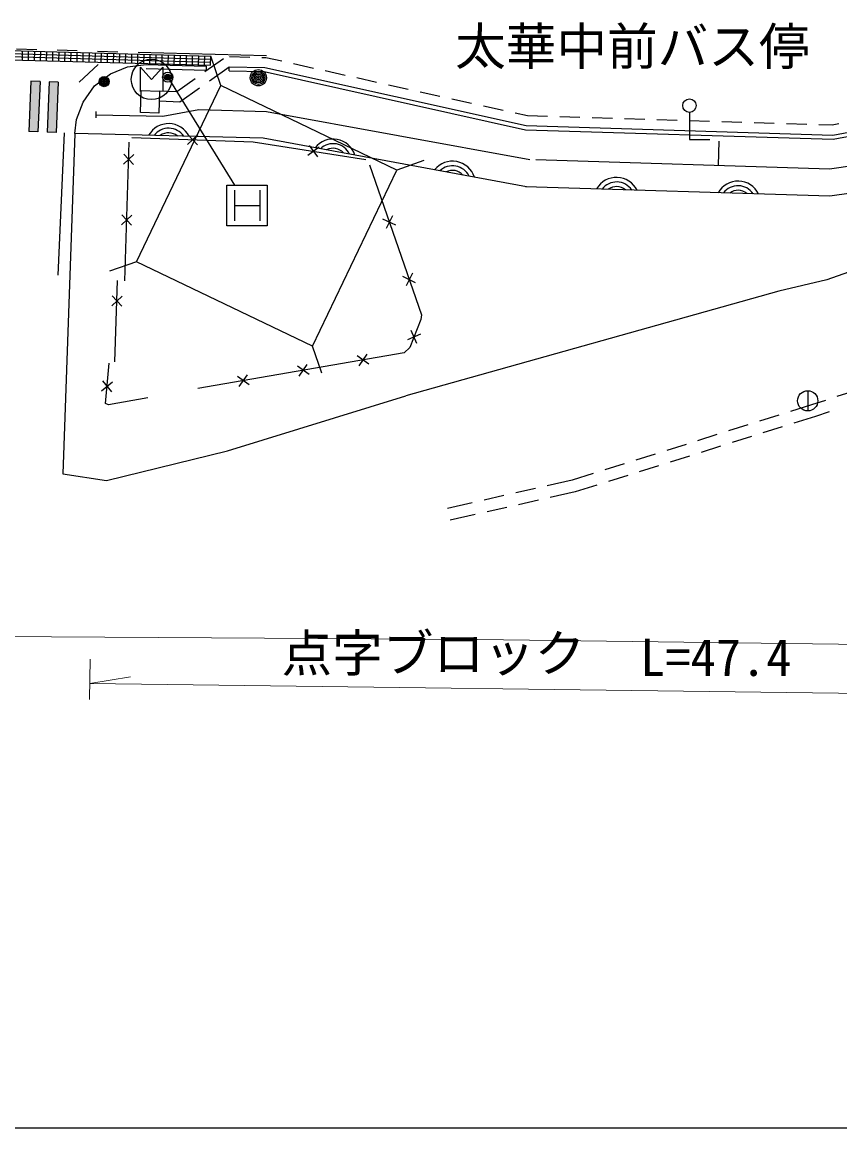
# Model space of a CAD drawing. Units: millimetres, scale not verified. Extents: x 40000 to 680000, y 20000 to 380000.
# Drawn here: x 307933 to 348312, y 205000 to 259556 of the extents above; entities that cross this region are included whole.
import ezdxf
from ezdxf.enums import TextEntityAlignment as Align

# ---------------------------------------------------------------- set-up
doc = ezdxf.new("R2010")
doc.units = ezdxf.units.MM
doc.header["$LTSCALE"] = 1000
doc.header["$PDMODE"] = 32
doc.header["$PDSIZE"] = 500
for name, color, linetype, lineweight in [('M-BGD', 7, 'Continuous', 25), ('M-BGD-EXST', 7, 'Continuous', 25), ('M-STR-HTXT', 7, 'Continuous', 13), ('M-STR-STRC', 7, 'Continuous', 25), ('M-TTL-BAND', 7, 'Continuous', 25)]:
    doc.layers.add(name, color=color, linetype=linetype, lineweight=lineweight)
doc.layers.add('M-BMK-HTXT', color=7, linetype='Continuous')
doc.styles.add('ＭＳ ゴシック', font='')
doc.styles.get('ＭＳ ゴシック').set_extended_font_data('MS Gothic')

msp = doc.modelspace()

# ---------------------------------------------------------------- hatches: boundary and pattern name
at = {"layer": 'M-BGD'}
for points in [[(308267, 254163), (308716, 254144), (308820, 256627), (308371, 256646)], [(309166, 254125), (309615, 254106), (309720, 256590), (309270, 256608)]]:
    msp.add_hatch(color=256, dxfattribs=at).paths.add_polyline_path(points)

# ---------------------------------------------------------------- linework, layer by layer
for p, q in [((303613, 258104), (317249, 257728)), ((303617, 258254), (317254, 257878)), ((307945, 257684), (307957, 258134)), ((308245, 257676), (308257, 258126)), ((308545, 257668), (308557, 258118)), ((308844, 257660), (308857, 258109)), ((309144, 257651), (309157, 258101)), ((309444, 257643), (309457, 258093)), ((309744, 257635), (309756, 258085)), ((310044, 257627), (310056, 258076)), ((310344, 257618), (310356, 258068)), ((310644, 257610), (310656, 258060)), ((310944, 257602), (310956, 258052)), ((303606, 257804), (317241, 257429)), ((303610, 257954), (317245, 257578)), ((311244, 257594), (311256, 258043)), ((311543, 257585), (311556, 258035)), ((311843, 257577), (311856, 258027)), ((312143, 257569), (312156, 258019)), ((312443, 257561), (312455, 258010)), ((312743, 257552), (312755, 258002)), ((313043, 257544), (313055, 257994)), ((313343, 257536), (313355, 257986)), ((313643, 257528), (313655, 257977)), ((313942, 257519), (313955, 257969)), ((314242, 257511), (314255, 257961)), ((314542, 257503), (314555, 257953)), ((314842, 257495), (314855, 257944)), ((315142, 257486), (315154, 257936)), ((315442, 257478), (315454, 257928)), ((315742, 257470), (315754, 257920)), ((316042, 257462), (316054, 257911)), ((316342, 257453), (316354, 257903)), ((316641, 257445), (316654, 257895)), ((316941, 257437), (316954, 257887)), ((316962, 257120), (317871, 257765)), ((317241, 257429), (317254, 257878)), ((317745, 256421), (317254, 257878)), ((318173, 257857), (319172, 257832)), ((319772, 257817), (319972, 257812)), ((319972, 257812), (320753, 257638)), ((321339, 257508), (322315, 257291)), ((314055, 257269), (317015, 257188)), ((317021, 257388), (317015, 257188)), ((317182, 256662), (318160, 257357)), ((318155, 257157), (318160, 257357)), ((322901, 257161), (323877, 256945)), ((308371, 256646), (308267, 254163)), ((308820, 256627), (308371, 256646)), ((308820, 256627), (308716, 254144)), ((309270, 256608), (309166, 254125)), ((309720, 256590), (309270, 256608)), ((309720, 256590), (309615, 254106)), ((313581, 247736), (317745, 256421)), ((315122, 256838), (318417, 251511)), ((315565, 256128), (316473, 256772)), ((326434, 252255), (317745, 256421)), ((324463, 256815), (325439, 256598)), ((326025, 256468), (327001, 256251)), ((314737, 256165), (315565, 256128)), ((315714, 255620), (316693, 256315)), ((327587, 256121), (328563, 255905)), ((314714, 255666), (315714, 255620)), ((329149, 255774), (330125, 255558)), ((330711, 255428), (331687, 255211)), ((311584, 254839), (311591, 255139)), ((332273, 255081), (332879, 254946)), ((332879, 254946), (333878, 254916)), ((334478, 254898), (335478, 254867)), ((336077, 254849), (337077, 254818)), ((337676, 254800), (338676, 254769)), ((340883, 255102), (340883, 253769)), ((339276, 254751), (340275, 254720)), ((340875, 254702), (341875, 254671)), ((342474, 254653), (343474, 254622)), ((344073, 254604), (345073, 254574)), ((345673, 254555), (346672, 254525)), ((347272, 254506), (347924, 254486)), ((347924, 254486), (348266, 254550)), ((308716, 254144), (308267, 254163)), ((309615, 254106), (309166, 254125)), ((340883, 253769), (341883, 253769)), ((342331, 253675), (342297, 252482)), ((327768, 252724), (326434, 252255)), ((322270, 243570), (326434, 252255)), ((318038, 249507), (318038, 251507)), ((318038, 251507), (320038, 251507)), ((320038, 251507), (320038, 249507)), ((318413, 251257), (318413, 249757)), ((319663, 251257), (319663, 249757)), ((318413, 250507), (319663, 250507)), ((320038, 249507), (318038, 249507)), ((313581, 247736), (312247, 247266)), ((322270, 243570), (313581, 247736)), ((322739, 242236), (322270, 243570)), ((346722, 241372), (346722, 240372)), ((349118, 241388), (348167, 241079)), ((346915, 240672), (345866, 240342)), ((347596, 240893), (346915, 240672)), ((345294, 240162), (344340, 239862)), ((347101, 240101), (346037, 239767)), ((347786, 240324), (347101, 240101)), ((343768, 239683), (342814, 239383)), ((345465, 239587), (344511, 239287)), ((342241, 239203), (341287, 238903)), ((343939, 239107), (342985, 238808)), ((340715, 238723), (339761, 238424)), ((342412, 238628), (341458, 238328)), ((339188, 238244), (338234, 237944)), ((340886, 238148), (339932, 237848)), ((337662, 237764), (336708, 237464)), ((339359, 237669), (338405, 237369)), ((335087, 236955), (333865, 236678)), ((336135, 237284), (335087, 236955)), ((337833, 237189), (336879, 236889)), ((333280, 236545), (332304, 236324)), ((335243, 236375), (334009, 236096)), ((336307, 236709), (335243, 236375)), ((330159, 235838), (328937, 235561)), ((331719, 236192), (330744, 235971)), ((333424, 235963), (332449, 235742)), ((330303, 235256), (329069, 234976)), ((331864, 235609), (330888, 235388))]:
    msp.add_line(p, q, dxfattribs=at)
for points in [[(310529, 254062), (310625, 254745), (310946, 255613), (311502, 256408), (312293, 257006), (313139, 257357), (314061, 257469), (317021, 257388)], [(318155, 257157), (319887, 257113), (332791, 254249)], [(318160, 257357), (319911, 257313), (332816, 254448)], [(332816, 254448), (347962, 253985), (358620, 255965), (360467, 256260), (372690, 256125), (375230, 256034), (376977, 255783), (378484, 255496)], [(332791, 254249), (347978, 253784), (358656, 255768)], [(311588, 254989), (314888, 254913), (316654, 255249), (319999, 255141), (332997, 252784)], [(310529, 254062), (309943, 237266), (312107, 236937)], [(332835, 251429), (319830, 253833), (310529, 254062)], [(333303, 252776), (347794, 252309), (358596, 253872)], [(360045, 252688), (360612, 251420), (347670, 246841), (345300, 246285), (326872, 241125)], [(359975, 252673), (347813, 250970), (332782, 251435)], [(312107, 236937), (318067, 238403), (326872, 241125)]]:
    msp.add_lwpolyline(points, dxfattribs=at)
msp.add_lwpolyline([(314678, 255070), (313783, 255098), (313817, 256180), (314712, 256152)], close=True, dxfattribs=at)
for centre, radius in [((315122, 256838), 150), ((315122, 256838), 120), ((315122, 256838), 90), ((315122, 256838), 60), ((315122, 256838), 30), ((315122, 256838), 20), ((340883, 255436), 333), ((346722, 240872), 500)]:
    msp.add_circle(centre, radius, dxfattribs=at)
for centre, radius, start, end in [((315166, 253414), 1133, 26.6659, 150.5209), ((315166, 253414), 907, 34.6253, 142.5615), ((315166, 253414), 680, 50.2507, 126.9361), ((323285, 252652), 1133, 17.5966, 141.4517), ((323285, 252652), 907, 25.556, 133.4923), ((323285, 252652), 680, 41.1814, 117.8669), ((329185, 251561), 1133, 17.5966, 141.4517), ((329185, 251561), 907, 25.556, 133.4923), ((329185, 251561), 680, 41.1814, 117.8669), ((337282, 250762), 1133, 26.3021, 150.1571), ((337282, 250762), 907, 34.2615, 142.1977), ((343279, 250577), 1133, 26.3021, 150.1571), ((337282, 250762), 680, 49.8868, 126.5723), ((343279, 250577), 907, 34.2615, 142.1977), ((343279, 250577), 680, 49.8868, 126.5723)]:
    msp.add_arc(centre, radius, start, end, dxfattribs=at)
msp.add_point((315122, 256838), dxfattribs=at)
at = {"layer": 'M-BGD-EXST'}
for p, q in [((313774, 256131), (313774, 257331)), ((313774, 257331), (314324, 256731)), ((314324, 256731), (314874, 257331)), ((314874, 257331), (314874, 256131))]:
    msp.add_line(p, q, dxfattribs=at)
msp.add_circle((314324, 256731), 1000, dxfattribs=at)
at = {"layer": 'M-STR-HTXT'}
for p, q in [((89125, 230580), (330434, 229103)), ((386480, 228348), (330434, 229103)), ((311267, 226136), (311289, 228121)), ((311275, 226923), (313280, 227248)), ((311275, 226923), (358812, 226308))]:
    msp.add_line(p, q, dxfattribs=at)
at = {"layer": 'M-STR-STRC'}
for p, q in [((308659, 258192), (307660, 258220)), ((310658, 258136), (309659, 258164)), ((312658, 258080), (311658, 258108)), ((319996, 257886), (313657, 258052)), ((311688, 257458), (310748, 256593)), ((310006, 254092), (309704, 247068)), ((316612, 253994), (316100, 253517)), ((316117, 254011), (316595, 253500)), ((313005, 246795), (313220, 253637)), ((322601, 253392), (322035, 252980)), ((322112, 253469), (322524, 252903)), ((312938, 252552), (313449, 253031)), ((312954, 253047), (313433, 252536)), ((312844, 249553), (313354, 250033)), ((312860, 250048), (313339, 249538)), ((326217, 250001), (325912, 249371)), ((326380, 249533), (325750, 249838)), ((327203, 247167), (326898, 246537)), ((312517, 242803), (312648, 246803)), ((327365, 246700), (326735, 247005)), ((312376, 246057), (312855, 245546)), ((312360, 245562), (312871, 246041)), ((327603, 244161), (326962, 243879)), ((327424, 243699), (327141, 244340)), ((325057, 242685), (324485, 243088)), ((324569, 242600), (324972, 243173)), ((322101, 242173), (321529, 242576)), ((321613, 242089), (322016, 242661)), ((311853, 241364), (312392, 241811)), ((311899, 241857), (312346, 241318)), ((319145, 241661), (318573, 242064)), ((318657, 241577), (319060, 242149))]:
    msp.add_line(p, q, dxfattribs=at)
for points in [[(313358, 253859), (319337, 253653), (324898, 252781)], [(325079, 252519), (327654, 245116), (327617, 244881), (327084, 243508), (326799, 243238), (316616, 241474)], [(314148, 241013), (312197, 240678), (312043, 240734), (312228, 242725)]]:
    msp.add_lwpolyline(points, dxfattribs=at)
for centre, radius in [((319598, 256812), 400), ((319598, 256812), 327), ((319598, 256812), 254), ((319598, 256812), 182), ((311985, 256618), 250), ((311985, 256618), 204), ((311985, 256618), 159), ((311985, 256618), 114), ((311985, 256618), 68.2), ((311985, 256618), 22.7), ((319598, 256812), 109), ((319598, 256812), 36.4)]:
    msp.add_circle(centre, radius, dxfattribs=at)
at = {"layer": 'M-TTL-BAND'}
msp.add_line((40000, 205000), (579000, 205000), dxfattribs=at)

# ---------------------------------------------------------------- texts
at = {"layer": 'M-BMK-HTXT', "style": 'ＭＳ ゴシック'}
msp.add_text('太華中前バス停', height=1833, dxfattribs=at).set_placement((329313, 256893), align=Align.BOTTOM_LEFT)
at = {"layer": 'M-STR-HTXT', "style": 'ＭＳ ゴシック'}
for s, p in [('点字ブロック', (320741, 226953)), ('L=47.4', (338441, 226748))]:
    msp.add_text(s, height=1833, dxfattribs=at).set_placement(p, align=Align.BOTTOM_LEFT)

doc.saveas('drawing.dxf')
